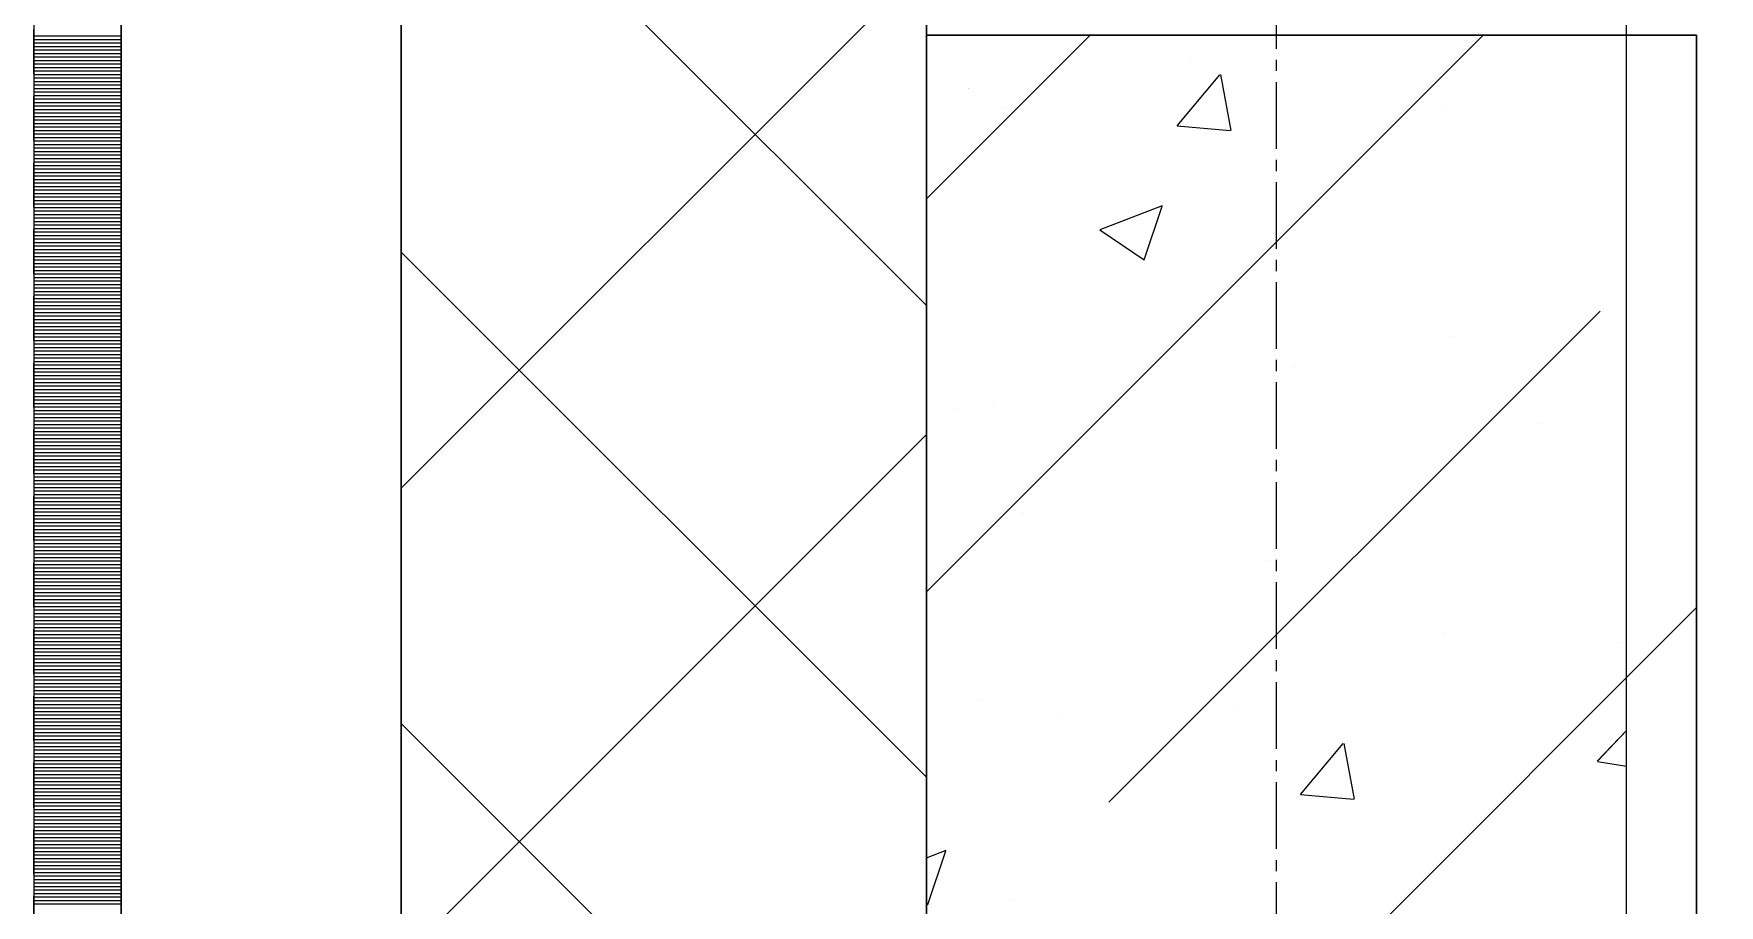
# Model space of a CAD drawing. Header units: millimetres. Extents: x 470010 to 1231400, y -134005 to 421770.
# Drawn here: x 672518.6 to 673000, y -34259.9 to -34010.9 of the extents above; entities that cross this region are included whole.
import ezdxf
from ezdxf.enums import TextEntityAlignment as Align

# ---------------------------------------------------------------- set-up
doc = ezdxf.new("R2010")
doc.units = ezdxf.units.MM
for name, pattern in [('CENTER2', [28.575, 19.05, -3.175, 3.175, -3.175]), ('DASHED', [19.05, 12.7, -6.35]), ('HIDDEN2', [4.7625, 3.175, -1.5875])]:
    doc.linetypes.add(name, pattern=pattern)
doc.layers.get('Defpoints').update_dxf_attribs({"color": 140})
doc.layers.add('АР_Делит', color=120, linetype='Continuous', lineweight=0, plot=False)
for name, color, linetype, lineweight in [('АР_Колонны', 70, 'Continuous', 30), ('АР_Стены ЖБ', 7, 'Continuous', 35), ('АР_Стены ПЕНОблок', 52, 'Continuous', 20), ('АР_Тонкая', 254, 'Continuous', 5), ('АР_Утеплитель', 31, 'Continuous', 0), ('АР_Штриховка', 8, 'Continuous', 0)]:
    doc.layers.add(name, color=color, linetype=linetype, lineweight=lineweight)
doc.layers.add('РД_Оси_100', color=7, linetype='Continuous', lineweight=0, true_color=0x525252)
doc.styles.add('style1', font='ARIALN.TTF')

# ---------------------------------------------------------------- blocks, each defined once
blk = doc.blocks.new('СОШ_2200_АР_ОСИ_М100_28.05.24')
at = {"layer": 'АР_Делит', "color": 251, "linetype": 'DASHED', "true_color": 0x636466}
blk.add_lwpolyline([(114955, 135155), (114955, -355), (93595.036, -355), (93595.036, 13855), (94145, 13855), (94145, 68320), (66055, 68320), (66055, 13857.73), (83455, 13857.73), (83455, -355), (45245, -355), (45245, 13145), (44695, 13145), (44695, 26755), (45245, 26755), (45245, 68320), (20455, 68320), (20455, 26755), (27955, 26755), (27955, 13145), (-355, 13145), (-355, 100855)], dxfattribs=at)
at = {"layer": 'РД_Оси_100', "color": 251, "linetype": 'CENTER2', "true_color": 0x636466}
blk.add_line((0, -6155), (0, 139938.679), dxfattribs=at)
blk = doc.blocks.new('A$C9108343f')
at = {"layer": 'АР_Колонны', "color": 18, "linetype": 'HIDDEN2', "lineweight": 25, "true_color": 0x000000}
for p, q in [((7054.96, 66355), (7274.96, 66355)), ((7054.96, 65455), (7054.96, 66355)), ((7274.96, 66355), (7274.96, 65455))]:
    blk.add_line(p, q, dxfattribs=at)
at = {"layer": 'АР_Колонны', "color": 18, "linetype": 'Continuous', "lineweight": 15, "true_color": 0x000000}
for p, q in [((7274.96, 66355), (7054.96, 66355)), ((7054.96, 66355), (7054.96, 65455)), ((7274.96, 66355), (7054.96, 66355)), ((7054.96, 66355), (7054.96, 65455)), ((7274.96, 65455), (7274.96, 66355)), ((7274.96, 65455), (7274.96, 66355))]:
    blk.add_line(p, q, dxfattribs=at)
at = {"layer": 'АР_Стены ЖБ', "color": 18, "linetype": 'Continuous', "lineweight": 30, "true_color": 0x000000}
for p, q in [((7274.96, 66355), (7054.96, 66355)), ((7054.96, 66355), (7054.96, 65455)), ((7274.96, 65455), (7274.96, 66355))]:
    blk.add_line(p, q, dxfattribs=at)
at = {"layer": 'АР_Стены ПЕНОблок', "color": 18, "linetype": 'Continuous', "lineweight": 20, "true_color": 0x000000}
for p, q in [((7054.96, 97555), (7054.96, 21355)), ((7254.96, 21355), (7254.96, 97555))]:
    blk.add_line(p, q, dxfattribs=at)
at = {"layer": 'АР_Тонкая', "color": 18, "linetype": 'Continuous', "lineweight": 5, "true_color": 0x000000}
for p, q in [((6799.96, 97555), (6799.96, 21355)), ((6824.96, 97555), (6824.96, 21355)), ((6824.96, 21355), (6824.96, 97555)), ((6904.96, 21355), (6904.96, 97555))]:
    blk.add_line(p, q, dxfattribs=at)
at = {"layer": 'АР_Утеплитель', "color": 18, "linetype": 'Continuous', "lineweight": 0, "true_color": 0x000000}
for p, q in [((6904.96, 97555), (6904.96, 21355)), ((7054.96, 21355), (7054.96, 97555))]:
    blk.add_line(p, q, dxfattribs=at)
at = {"layer": 'АР_Штриховка', "color": 18, "linetype": 'Continuous', "lineweight": 0, "true_color": 0x000000}
for p, q in [((7054.96, 66277.71), (6904.96, 66427.71)), ((6904.96, 66225.57), (7054.96, 66375.57)), ((6799.96, 66354.75), (6824.96, 66354.75)), ((6799.96, 66353.75), (6824.96, 66353.75)), ((6799.96, 66352.75), (6824.96, 66352.75)), ((7208.7, 66353.32), (7208.7, 66353.32)), ((6799.96, 66351.75), (6824.96, 66351.75)), ((6799.96, 66350.75), (6824.96, 66350.75)), ((6799.96, 66349.75), (6824.96, 66349.75)), ((6799.96, 66348.75), (6824.96, 66348.75)), ((6799.96, 66347.75), (6824.96, 66347.75)), ((7130.62, 66348.09), (7130.62, 66348.09)), ((6799.96, 66346.75), (6824.96, 66346.75)), ((6799.96, 66345.75), (6824.96, 66345.75)), ((6799.96, 66344.75), (6824.96, 66344.75)), ((6799.96, 66343.75), (6824.96, 66343.75)), ((7126.54, 66329.04), (7138.79, 66343.64)), ((7141.96, 66327.75), (7139.02, 66343.68)), ((6799.96, 66342.75), (6824.96, 66342.75)), ((6799.96, 66341.75), (6824.96, 66341.75)), ((6799.96, 66340.75), (6824.96, 66340.75)), ((6799.96, 66339.75), (6824.96, 66339.75)), ((6799.96, 66338.75), (6824.96, 66338.75)), ((7067.03, 66339.83), (7067.03, 66339.83)), ((7067.04, 66339.72), (7067.04, 66339.72)), ((6799.96, 66337.75), (6824.96, 66337.75)), ((6799.96, 66336.75), (6824.96, 66336.75)), ((6799.96, 66335.75), (6824.96, 66335.75)), ((6799.96, 66334.75), (6824.96, 66334.75)), ((6799.96, 66333.75), (6824.96, 66333.75)), ((7076.78, 66334.28), (7076.78, 66334.28)), ((7202.63, 66334.11), (7202.63, 66334.11)), ((6799.96, 66332.75), (6824.96, 66332.75)), ((6799.96, 66331.75), (6824.96, 66331.75)), ((6799.96, 66330.75), (6824.96, 66330.75)), ((6799.96, 66329.75), (6824.96, 66329.75)), ((6799.96, 66328.75), (6824.96, 66328.75)), ((7126.54, 66329.04), (7141.73, 66327.71)), ((6799.96, 66327.75), (6824.96, 66327.75)), ((6799.96, 66326.75), (6824.96, 66326.75)), ((6799.96, 66325.75), (6824.96, 66325.75)), ((6799.96, 66324.75), (6824.96, 66324.75)), ((6799.96, 66323.75), (6824.96, 66323.75)), ((6799.96, 66322.75), (6824.96, 66322.75)), ((6799.96, 66321.75), (6824.96, 66321.75)), ((6799.96, 66320.75), (6824.96, 66320.75)), ((6799.96, 66319.75), (6824.96, 66319.75)), ((6799.96, 66318.75), (6824.96, 66318.75)), ((6799.96, 66317.75), (6824.96, 66317.75)), ((6799.96, 66316.75), (6824.96, 66316.75)), ((6799.96, 66315.75), (6824.96, 66315.75)), ((6799.96, 66314.75), (6824.96, 66314.75)), ((6799.96, 66313.75), (6824.96, 66313.75)), ((6799.96, 66312.75), (6824.96, 66312.75)), ((6799.96, 66311.75), (6824.96, 66311.75)), ((6799.96, 66310.75), (6824.96, 66310.75)), ((6799.96, 66309.75), (6824.96, 66309.75)), ((6799.96, 66308.75), (6824.96, 66308.75)), ((6799.96, 66307.75), (6824.96, 66307.75)), ((6799.96, 66306.75), (6824.96, 66306.75)), ((6799.96, 66305.75), (6824.96, 66305.75)), ((6799.96, 66304.75), (6824.96, 66304.75)), ((7104.58, 66299.45), (7122.36, 66306.27)), ((7117.16, 66290.77), (7122.31, 66306.12)), ((7120.59, 66305.72), (7120.59, 66305.72)), ((6799.96, 66303.75), (6824.96, 66303.75)), ((6799.96, 66302.75), (6824.96, 66302.75)), ((6799.96, 66301.75), (6824.96, 66301.75)), ((6799.96, 66300.75), (6824.96, 66300.75)), ((6799.96, 66299.75), (6824.96, 66299.75)), ((6799.96, 66298.75), (6824.96, 66298.75)), ((6799.96, 66297.75), (6824.96, 66297.75)), ((6799.96, 66296.75), (6824.96, 66296.75)), ((6799.96, 66295.75), (6824.96, 66295.75)), ((6799.96, 66294.75), (6824.96, 66294.75)), ((7104.51, 66299.3), (7117.15, 66290.78)), ((6799.96, 66293.75), (6824.96, 66293.75)), ((6799.96, 66292.75), (6824.96, 66292.75)), ((6799.96, 66291.75), (6824.96, 66291.75)), ((6799.96, 66290.75), (6824.96, 66290.75)), ((7054.96, 66143.01), (6904.96, 66293.01)), ((6799.96, 66289.75), (6824.96, 66289.75)), ((6799.96, 66288.75), (6824.96, 66288.75)), ((6799.96, 66287.75), (6824.96, 66287.75)), ((6799.96, 66286.75), (6824.96, 66286.75)), ((6799.96, 66285.75), (6824.96, 66285.75)), ((6799.96, 66284.75), (6824.96, 66284.75)), ((6799.96, 66283.75), (6824.96, 66283.75)), ((6799.96, 66282.75), (6824.96, 66282.75)), ((6799.96, 66281.75), (6824.96, 66281.75)), ((6799.96, 66280.75), (6824.96, 66280.75)), ((6799.96, 66279.75), (6824.96, 66279.75)), ((6799.96, 66278.75), (6824.96, 66278.75)), ((6799.96, 66277.75), (6824.96, 66277.75)), ((6799.96, 66276.75), (6824.96, 66276.75)), ((6799.96, 66275.75), (6824.96, 66275.75)), ((6799.96, 66274.75), (6824.96, 66274.75)), ((6799.96, 66273.75), (6824.96, 66273.75)), ((6799.96, 66272.75), (6824.96, 66272.75)), ((6799.96, 66271.75), (6824.96, 66271.75)), ((6799.96, 66270.75), (6824.96, 66270.75)), ((6799.96, 66269.75), (6824.96, 66269.75)), ((6799.96, 66268.75), (6824.96, 66268.75)), ((6799.96, 66267.75), (6824.96, 66267.75)), ((6799.96, 66266.75), (6824.96, 66266.75)), ((7205.62, 66268.77), (7205.62, 66268.77)), ((6799.96, 66265.75), (6824.96, 66265.75)), ((6799.96, 66264.75), (6824.96, 66264.75)), ((6799.96, 66263.75), (6824.96, 66263.75)), ((6799.96, 66262.75), (6824.96, 66262.75)), ((6799.96, 66261.75), (6824.96, 66261.75)), ((6799.96, 66260.75), (6824.96, 66260.75)), ((6799.96, 66259.75), (6824.96, 66259.75)), ((6799.96, 66258.75), (6824.96, 66258.75)), ((6799.96, 66257.75), (6824.96, 66257.75)), ((6799.96, 66256.75), (6824.96, 66256.75)), ((7160, 66260.57), (7160, 66260.57)), ((6799.96, 66255.75), (6824.96, 66255.75)), ((6799.96, 66254.75), (6824.96, 66254.75)), ((6799.96, 66253.75), (6824.96, 66253.75)), ((6799.96, 66252.75), (6824.96, 66252.75)), ((6799.96, 66251.75), (6824.96, 66251.75)), ((6799.96, 66250.75), (6824.96, 66250.75)), ((6799.96, 66249.75), (6824.96, 66249.75)), ((6799.96, 66248.75), (6824.96, 66248.75)), ((6799.96, 66247.75), (6824.96, 66247.75)), ((6799.96, 66246.75), (6824.96, 66246.75)), ((7063.8, 66247.91), (7063.8, 66247.91)), ((7073.69, 66249.73), (7073.69, 66249.73)), ((6799.96, 66245.75), (6824.96, 66245.75)), ((6799.96, 66244.75), (6824.96, 66244.75)), ((6799.96, 66243.75), (6824.96, 66243.75)), ((6799.96, 66242.75), (6824.96, 66242.75)), ((6799.96, 66241.75), (6824.96, 66241.75)), ((7230.58, 66244.01), (7230.58, 66244.01)), ((6799.96, 66240.75), (6824.96, 66240.75)), ((6799.96, 66239.75), (6824.96, 66239.75)), ((6799.96, 66238.75), (6824.96, 66238.75)), ((6799.96, 66237.75), (6824.96, 66237.75)), ((6904.96, 66090.87), (7054.96, 66240.87)), ((6799.96, 66236.75), (6824.96, 66236.75)), ((6799.96, 66235.75), (6824.96, 66235.75)), ((6799.96, 66234.75), (6824.96, 66234.75)), ((6799.96, 66233.75), (6824.96, 66233.75)), ((6799.96, 66232.75), (6824.96, 66232.75)), ((6799.96, 66231.75), (6824.96, 66231.75)), ((6799.96, 66230.75), (6824.96, 66230.75)), ((6799.96, 66229.75), (6824.96, 66229.75)), ((6799.96, 66228.75), (6824.96, 66228.75)), ((6799.96, 66227.75), (6824.96, 66227.75)), ((6799.96, 66226.75), (6824.96, 66226.75)), ((6799.96, 66225.75), (6824.96, 66225.75)), ((6799.96, 66224.75), (6824.96, 66224.75)), ((6799.96, 66223.75), (6824.96, 66223.75)), ((6799.96, 66222.75), (6824.96, 66222.75)), ((6799.96, 66221.75), (6824.96, 66221.75)), ((6799.96, 66220.75), (6824.96, 66220.75)), ((6799.96, 66219.75), (6824.96, 66219.75)), ((6799.96, 66218.75), (6824.96, 66218.75)), ((6799.96, 66217.75), (6824.96, 66217.75)), ((7082.45, 66218.58), (7082.45, 66218.58)), ((6799.96, 66216.75), (6824.96, 66216.75)), ((6799.96, 66215.75), (6824.96, 66215.75)), ((6799.96, 66214.75), (6824.96, 66214.75)), ((6799.96, 66213.75), (6824.96, 66213.75)), ((6799.96, 66212.75), (6824.96, 66212.75)), ((6799.96, 66211.75), (6824.96, 66211.75)), ((6799.96, 66210.75), (6824.96, 66210.75)), ((6799.96, 66209.75), (6824.96, 66209.75)), ((6799.96, 66208.75), (6824.96, 66208.75)), ((6799.96, 66207.75), (6824.96, 66207.75)), ((6799.96, 66206.75), (6824.96, 66206.75)), ((6799.96, 66205.75), (6824.96, 66205.75)), ((6799.96, 66204.75), (6824.96, 66204.75)), ((6799.96, 66203.75), (6824.96, 66203.75)), ((7152.09, 66204.99), (7152.09, 66204.99)), ((6799.96, 66202.75), (6824.96, 66202.75)), ((6799.96, 66201.75), (6824.96, 66201.75)), ((6799.96, 66200.75), (6824.96, 66200.75)), ((6799.96, 66199.75), (6824.96, 66199.75)), ((6799.96, 66198.75), (6824.96, 66198.75)), ((6799.96, 66197.75), (6824.96, 66197.75)), ((6799.96, 66196.75), (6824.96, 66196.75)), ((6799.96, 66195.75), (6824.96, 66195.75)), ((6799.96, 66194.75), (6824.96, 66194.75)), ((6799.96, 66193.75), (6824.96, 66193.75)), ((6799.96, 66192.75), (6824.96, 66192.75)), ((6799.96, 66191.75), (6824.96, 66191.75)), ((6799.96, 66190.75), (6824.96, 66190.75)), ((6799.96, 66189.75), (6824.96, 66189.75)), ((6799.96, 66188.75), (6824.96, 66188.75)), ((6799.96, 66187.75), (6824.96, 66187.75)), ((6799.96, 66186.75), (6824.96, 66186.75)), ((6799.96, 66185.75), (6824.96, 66185.75)), ((6799.96, 66184.75), (6824.96, 66184.75)), ((7202.53, 66184.21), (7202.53, 66184.21)), ((6799.96, 66183.75), (6824.96, 66183.75)), ((6799.96, 66182.75), (6824.96, 66182.75)), ((6799.96, 66181.75), (6824.96, 66181.75)), ((6799.96, 66180.75), (6824.96, 66180.75)), ((6799.96, 66179.75), (6824.96, 66179.75)), ((7253.6, 66181.51), (7253.6, 66181.51)), ((6799.96, 66178.75), (6824.96, 66178.75)), ((6799.96, 66177.75), (6824.96, 66177.75)), ((6799.96, 66176.75), (6824.96, 66176.75)), ((6799.96, 66175.75), (6824.96, 66175.75)), ((6799.96, 66174.75), (6824.96, 66174.75)), ((6799.96, 66173.75), (6824.96, 66173.75)), ((6799.96, 66172.75), (6824.96, 66172.75)), ((6799.96, 66171.75), (6824.96, 66171.75)), ((6799.96, 66170.75), (6824.96, 66170.75)), ((6799.96, 66169.75), (6824.96, 66169.75)), ((6799.96, 66168.75), (6824.96, 66168.75)), ((6799.96, 66167.75), (6824.96, 66167.75)), ((6799.96, 66166.75), (6824.96, 66166.75)), ((6799.96, 66165.75), (6824.96, 66165.75)), ((6799.96, 66164.75), (6824.96, 66164.75)), ((7070.6, 66165.17), (7070.6, 66165.17)), ((6799.96, 66163.75), (6824.96, 66163.75)), ((6799.96, 66162.75), (6824.96, 66162.75)), ((6799.96, 66161.75), (6824.96, 66161.75)), ((6799.96, 66160.75), (6824.96, 66160.75)), ((7093.18, 66160.39), (7093.18, 66160.39)), ((7143.31, 66162.81), (7143.31, 66162.81)), ((6799.96, 66159.75), (6824.96, 66159.75)), ((6799.96, 66158.75), (6824.96, 66158.75)), ((6799.96, 66157.75), (6824.96, 66157.75)), ((6799.96, 66156.75), (6824.96, 66156.75)), ((6799.96, 66155.75), (6824.96, 66155.75)), ((7054.96, 66008.3), (6904.96, 66158.3)), ((7246.6, 66147.56), (7254.96, 66156.27)), ((6799.96, 66154.75), (6824.96, 66154.75)), ((6799.96, 66153.75), (6824.96, 66153.75)), ((6799.96, 66152.75), (6824.96, 66152.75)), ((6799.96, 66151.75), (6824.96, 66151.75)), ((6799.96, 66150.75), (6824.96, 66150.75)), ((7161.79, 66137.99), (7174.03, 66152.58)), ((7177.2, 66136.7), (7174.27, 66152.62)), ((6799.96, 66149.75), (6824.96, 66149.75)), ((6799.96, 66148.75), (6824.96, 66148.75)), ((6799.96, 66147.75), (6824.96, 66147.75)), ((6799.96, 66146.75), (6824.96, 66146.75)), ((6799.96, 66145.75), (6824.96, 66145.75)), ((7246.65, 66147.45), (7254.96, 66146.16)), ((6799.96, 66144.75), (6824.96, 66144.75)), ((6799.96, 66143.75), (6824.96, 66143.75)), ((6799.96, 66142.75), (6824.96, 66142.75)), ((6799.96, 66141.75), (6824.96, 66141.75)), ((6799.96, 66140.75), (6824.96, 66140.75)), ((6799.96, 66139.75), (6824.96, 66139.75)), ((6799.96, 66138.75), (6824.96, 66138.75)), ((6799.96, 66137.75), (6824.96, 66137.75)), ((6799.96, 66136.75), (6824.96, 66136.75)), ((7161.79, 66137.98), (7176.97, 66136.65)), ((6799.96, 66135.75), (6824.96, 66135.75)), ((6799.96, 66134.75), (6824.96, 66134.75)), ((6799.96, 66133.75), (6824.96, 66133.75)), ((6799.96, 66132.75), (6824.96, 66132.75)), ((6799.96, 66131.75), (6824.96, 66131.75)), ((6799.96, 66130.75), (6824.96, 66130.75)), ((6799.96, 66129.75), (6824.96, 66129.75)), ((6799.96, 66128.75), (6824.96, 66128.75)), ((6799.96, 66127.75), (6824.96, 66127.75)), ((6799.96, 66126.75), (6824.96, 66126.75)), ((6799.96, 66125.75), (6824.96, 66125.75)), ((6799.96, 66124.75), (6824.96, 66124.75)), ((6799.96, 66123.75), (6824.96, 66123.75)), ((6799.96, 66122.75), (6824.96, 66122.75)), ((6799.96, 66121.75), (6824.96, 66121.75)), ((7054.96, 66119.93), (7060.56, 66122.09)), ((7055.36, 66106.58), (7060.51, 66121.93)), ((6799.96, 66120.75), (6824.96, 66120.75)), ((6799.96, 66119.75), (6824.96, 66119.75)), ((6799.96, 66118.75), (6824.96, 66118.75)), ((6799.96, 66117.75), (6824.96, 66117.75)), ((6799.96, 66116.75), (6824.96, 66116.75)), ((6799.96, 66115.75), (6824.96, 66115.75)), ((6799.96, 66114.75), (6824.96, 66114.75)), ((6799.96, 66113.75), (6824.96, 66113.75)), ((6799.96, 66112.75), (6824.96, 66112.75)), ((6799.96, 66111.75), (6824.96, 66111.75)), ((6799.96, 66110.75), (6824.96, 66110.75)), ((6799.96, 66109.75), (6824.96, 66109.75)), ((6799.96, 66108.75), (6824.96, 66108.75)), ((6799.96, 66107.75), (6824.96, 66107.75)), ((6799.96, 66106.75), (6824.96, 66106.75)), ((7054.96, 66106.85), (7055.34, 66106.59))]:
    blk.add_line(p, q, dxfattribs=at)
at = {"layer": 'АР_Штриховка', "color": 18, "linetype": 'Continuous', "lineweight": 5, "true_color": 0x000000}
for p, q in [((7054.96, 66195.97), (7213.99, 66355)), ((7054.96, 66308.22), (7101.74, 66355)), ((7107.05, 66135.81), (7247.37, 66276.13)), ((7054.96, 65971.46), (7274.96, 66191.46)), ((7078.99, 66107.75), (7078.99, 66107.75))]:
    blk.add_line(p, q, dxfattribs=at)
at = {"layer": 'РД_Оси_100'}
blk.add_blockref('СОШ_2200_АР_ОСИ_М100_28.05.24', (7154.96, 6755), dxfattribs=at)
at = {"layer": 'Defpoints', "color": 18, "true_color": 0x000000, "style": 'style1'}
for p in [(143949.34, 316089.12), (143974.98, 281639.5), (143890.4, 273244.71), (143839.99, 264276.81), (143967.75, 254892.38), (12251.96, 104178.14), (12382.58, 96023.14)]:
    blk.add_attdef('АР-ПОМЕЩЕНИЕ:НАИМЕНОВАНИЕ', text='', height=100, dxfattribs=at).set_placement(p, align=Align.MIDDLE)
at = {"layer": 'Defpoints', "color": 18, "true_color": 0x000000, "style": 'style1', "flags": 8}
for p in [(143951.3, 279099.09), (143848.34, 269251.11), (143875.33, 260094.25), (144049.74, 250824.7), (163419.28, 238153.36), (155897.46, 237965.97), (183037.2, 237965.97), (143342.94, 237876.19)]:
    blk.add_attdef('АР-ПОМЕЩЕНИЕ:НАИМЕНОВАНИЕ', text='', height=100, dxfattribs=at).set_placement(p, align=Align.MIDDLE)

msp = doc.modelspace()

# ---------------------------------------------------------------- linework, layer by layer
at = {"layer": 'АР_Колонны', "color": 18, "linetype": 'HIDDEN2', "lineweight": 25, "true_color": 0x000000}
for p, q in [((672773.57, -34011.242), (672993.57, -34011.242)), ((672773.57, -34911.242), (672773.57, -34011.242)), ((672993.57, -34011.242), (672993.57, -34911.242))]:
    msp.add_line(p, q, dxfattribs=at)
at = {"layer": 'АР_Колонны', "color": 18, "linetype": 'Continuous', "lineweight": 15, "true_color": 0x000000}
for p, q in [((672993.57, -34011.242), (672773.57, -34011.242)), ((672773.57, -34011.242), (672773.57, -34911.242)), ((672993.57, -34011.242), (672773.57, -34011.242)), ((672773.57, -34011.242), (672773.57, -34911.242)), ((672993.57, -34911.242), (672993.57, -34011.242)), ((672993.57, -34911.242), (672993.57, -34011.242))]:
    msp.add_line(p, q, dxfattribs=at)
at = {"layer": 'АР_Стены ЖБ', "color": 18, "linetype": 'Continuous', "lineweight": 30, "true_color": 0x000000}
for p, q in [((672993.57, -34011.242), (672773.57, -34011.242)), ((672773.57, -34011.242), (672773.57, -34911.242)), ((672993.57, -34911.242), (672993.57, -34011.242))]:
    msp.add_line(p, q, dxfattribs=at)
at = {"layer": 'АР_Стены ПЕНОблок', "color": 18, "linetype": 'Continuous', "lineweight": 20, "true_color": 0x000000}
for p, q in [((672773.57, -2811.242), (672773.57, -79011.242)), ((672973.57, -79011.242), (672973.57, -2811.242))]:
    msp.add_line(p, q, dxfattribs=at)
at = {"layer": 'АР_Тонкая', "color": 18, "linetype": 'Continuous', "lineweight": 5, "true_color": 0x000000}
for p, q in [((672518.57, -2811.242), (672518.57, -79011.242)), ((672543.57, -2811.242), (672543.57, -79011.242)), ((672543.57, -79011.242), (672543.57, -2811.242)), ((672623.57, -79011.242), (672623.57, -2811.242))]:
    msp.add_line(p, q, dxfattribs=at)
at = {"layer": 'АР_Утеплитель', "color": 18, "linetype": 'Continuous', "lineweight": 0, "true_color": 0x000000}
for p, q in [((672623.57, -2811.242), (672623.57, -79011.242)), ((672773.57, -79011.242), (672773.57, -2811.242))]:
    msp.add_line(p, q, dxfattribs=at)
at = {"layer": 'АР_Штриховка', "color": 18, "linetype": 'Continuous', "lineweight": 0, "true_color": 0x000000}
for p, q in [((672773.57, -34088.533), (672623.57, -33938.533)), ((672623.57, -34140.67), (672773.57, -33990.67)), ((672518.57, -34011.492), (672543.57, -34011.492)), ((672518.57, -34012.492), (672543.57, -34012.492)), ((672518.57, -34013.492), (672543.57, -34013.492)), ((672518.57, -34014.492), (672543.57, -34014.492)), ((672518.57, -34015.492), (672543.57, -34015.492)), ((672518.57, -34016.492), (672543.57, -34016.492)), ((672518.57, -34017.492), (672543.57, -34017.492)), ((672518.57, -34018.492), (672543.57, -34018.492)), ((672518.57, -34019.492), (672543.57, -34019.492)), ((672518.57, -34020.492), (672543.57, -34020.492)), ((672518.57, -34021.492), (672543.57, -34021.492)), ((672518.57, -34022.492), (672543.57, -34022.492)), ((672518.57, -34023.492), (672543.57, -34023.492)), ((672518.57, -34024.492), (672543.57, -34024.492)), ((672518.57, -34025.492), (672543.57, -34025.492)), ((672845.157, -34037.198), (672857.402, -34022.605)), ((672860.572, -34038.488), (672857.635, -34022.567)), ((672518.57, -34026.492), (672543.57, -34026.492)), ((672518.57, -34027.492), (672543.57, -34027.492)), ((672518.57, -34028.492), (672543.57, -34028.492)), ((672518.57, -34029.492), (672543.57, -34029.492)), ((672518.57, -34030.492), (672543.57, -34030.492)), ((672518.57, -34031.492), (672543.57, -34031.492)), ((672518.57, -34032.492), (672543.57, -34032.492)), ((672518.57, -34033.492), (672543.57, -34033.492)), ((672518.57, -34034.492), (672543.57, -34034.492)), ((672518.57, -34035.492), (672543.57, -34035.492)), ((672518.57, -34036.492), (672543.57, -34036.492)), ((672518.57, -34037.492), (672543.57, -34037.492)), ((672518.57, -34038.492), (672543.57, -34038.492)), ((672518.57, -34039.492), (672543.57, -34039.492)), ((672845.157, -34037.203), (672860.339, -34038.531)), ((672518.57, -34040.492), (672543.57, -34040.492)), ((672518.57, -34041.492), (672543.57, -34041.492)), ((672518.57, -34042.492), (672543.57, -34042.492)), ((672518.57, -34043.492), (672543.57, -34043.492)), ((672518.57, -34044.492), (672543.57, -34044.492)), ((672518.57, -34045.492), (672543.57, -34045.492)), ((672518.57, -34046.492), (672543.57, -34046.492)), ((672518.57, -34047.492), (672543.57, -34047.492)), ((672518.57, -34048.492), (672543.57, -34048.492)), ((672518.57, -34049.492), (672543.57, -34049.492)), ((672518.57, -34050.492), (672543.57, -34050.492)), ((672518.57, -34051.492), (672543.57, -34051.492)), ((672518.57, -34052.492), (672543.57, -34052.492)), ((672518.57, -34053.492), (672543.57, -34053.492)), ((672518.57, -34054.492), (672543.57, -34054.492)), ((672518.57, -34055.492), (672543.57, -34055.492)), ((672518.57, -34056.492), (672543.57, -34056.492)), ((672518.57, -34057.492), (672543.57, -34057.492)), ((672518.57, -34058.492), (672543.57, -34058.492)), ((672518.57, -34059.492), (672543.57, -34059.492)), ((672518.57, -34060.492), (672543.57, -34060.492)), ((672518.57, -34061.492), (672543.57, -34061.492)), ((672518.57, -34062.492), (672543.57, -34062.492)), ((672518.57, -34063.492), (672543.57, -34063.492)), ((672518.57, -34064.492), (672543.57, -34064.492)), ((672823.191, -34066.796), (672840.976, -34059.969)), ((672835.772, -34075.47), (672840.923, -34060.121)), ((672518.57, -34065.492), (672543.57, -34065.492)), ((672518.57, -34066.492), (672543.57, -34066.492)), ((672518.57, -34067.492), (672543.57, -34067.492)), ((672518.57, -34068.492), (672543.57, -34068.492)), ((672823.124, -34066.943), (672835.758, -34075.465)), ((672518.57, -34069.492), (672543.57, -34069.492)), ((672518.57, -34070.492), (672543.57, -34070.492)), ((672518.57, -34071.492), (672543.57, -34071.492)), ((672518.57, -34072.492), (672543.57, -34072.492)), ((672518.57, -34073.492), (672543.57, -34073.492)), ((672773.57, -34223.237), (672623.57, -34073.237)), ((672518.57, -34074.492), (672543.57, -34074.492)), ((672518.57, -34075.492), (672543.57, -34075.492)), ((672518.57, -34076.492), (672543.57, -34076.492)), ((672518.57, -34077.492), (672543.57, -34077.492)), ((672518.57, -34078.492), (672543.57, -34078.492)), ((672518.57, -34079.492), (672543.57, -34079.492)), ((672518.57, -34080.492), (672543.57, -34080.492)), ((672518.57, -34081.492), (672543.57, -34081.492)), ((672518.57, -34082.492), (672543.57, -34082.492)), ((672518.57, -34083.492), (672543.57, -34083.492)), ((672518.57, -34084.492), (672543.57, -34084.492)), ((672518.57, -34085.492), (672543.57, -34085.492)), ((672518.57, -34086.492), (672543.57, -34086.492)), ((672518.57, -34087.492), (672543.57, -34087.492)), ((672518.57, -34088.492), (672543.57, -34088.492)), ((672518.57, -34089.492), (672543.57, -34089.492)), ((672518.57, -34090.492), (672543.57, -34090.492)), ((672518.57, -34091.492), (672543.57, -34091.492)), ((672518.57, -34092.492), (672543.57, -34092.492)), ((672518.57, -34093.492), (672543.57, -34093.492)), ((672518.57, -34094.492), (672543.57, -34094.492)), ((672518.57, -34095.492), (672543.57, -34095.492)), ((672518.57, -34096.492), (672543.57, -34096.492)), ((672518.57, -34097.492), (672543.57, -34097.492)), ((672518.57, -34098.492), (672543.57, -34098.492)), ((672518.57, -34099.492), (672543.57, -34099.492)), ((672518.57, -34100.492), (672543.57, -34100.492)), ((672518.57, -34101.492), (672543.57, -34101.492)), ((672518.57, -34102.492), (672543.57, -34102.492)), ((672518.57, -34103.492), (672543.57, -34103.492)), ((672518.57, -34104.492), (672543.57, -34104.492)), ((672518.57, -34105.492), (672543.57, -34105.492)), ((672518.57, -34106.492), (672543.57, -34106.492)), ((672518.57, -34107.492), (672543.57, -34107.492)), ((672518.57, -34108.492), (672543.57, -34108.492)), ((672518.57, -34109.492), (672543.57, -34109.492)), ((672518.57, -34110.492), (672543.57, -34110.492)), ((672518.57, -34111.492), (672543.57, -34111.492)), ((672518.57, -34112.492), (672543.57, -34112.492)), ((672518.57, -34113.492), (672543.57, -34113.492)), ((672518.57, -34114.492), (672543.57, -34114.492)), ((672518.57, -34115.492), (672543.57, -34115.492)), ((672518.57, -34116.492), (672543.57, -34116.492)), ((672518.57, -34117.492), (672543.57, -34117.492)), ((672518.57, -34118.492), (672543.57, -34118.492)), ((672518.57, -34119.492), (672543.57, -34119.492)), ((672518.57, -34120.492), (672543.57, -34120.492)), ((672518.57, -34121.492), (672543.57, -34121.492)), ((672518.57, -34122.492), (672543.57, -34122.492)), ((672518.57, -34123.492), (672543.57, -34123.492)), ((672518.57, -34124.492), (672543.57, -34124.492)), ((672518.57, -34125.492), (672543.57, -34125.492)), ((672518.57, -34126.492), (672543.57, -34126.492)), ((672623.57, -34275.374), (672773.57, -34125.374)), ((672518.57, -34127.492), (672543.57, -34127.492)), ((672518.57, -34128.492), (672543.57, -34128.492)), ((672518.57, -34129.492), (672543.57, -34129.492)), ((672518.57, -34130.492), (672543.57, -34130.492)), ((672518.57, -34131.492), (672543.57, -34131.492)), ((672518.57, -34132.492), (672543.57, -34132.492)), ((672518.57, -34133.492), (672543.57, -34133.492)), ((672518.57, -34134.492), (672543.57, -34134.492)), ((672518.57, -34135.492), (672543.57, -34135.492)), ((672518.57, -34136.492), (672543.57, -34136.492)), ((672518.57, -34137.492), (672543.57, -34137.492)), ((672518.57, -34138.492), (672543.57, -34138.492)), ((672518.57, -34139.492), (672543.57, -34139.492)), ((672518.57, -34140.492), (672543.57, -34140.492)), ((672518.57, -34141.492), (672543.57, -34141.492)), ((672518.57, -34142.492), (672543.57, -34142.492)), ((672518.57, -34143.492), (672543.57, -34143.492)), ((672518.57, -34144.492), (672543.57, -34144.492)), ((672518.57, -34145.492), (672543.57, -34145.492)), ((672518.57, -34146.492), (672543.57, -34146.492)), ((672518.57, -34147.492), (672543.57, -34147.492)), ((672518.57, -34148.492), (672543.57, -34148.492)), ((672518.57, -34149.492), (672543.57, -34149.492)), ((672518.57, -34150.492), (672543.57, -34150.492)), ((672518.57, -34151.492), (672543.57, -34151.492)), ((672518.57, -34152.492), (672543.57, -34152.492)), ((672518.57, -34153.492), (672543.57, -34153.492)), ((672518.57, -34154.492), (672543.57, -34154.492)), ((672518.57, -34155.492), (672543.57, -34155.492)), ((672518.57, -34156.492), (672543.57, -34156.492)), ((672518.57, -34157.492), (672543.57, -34157.492)), ((672518.57, -34158.492), (672543.57, -34158.492)), ((672518.57, -34159.492), (672543.57, -34159.492)), ((672518.57, -34160.492), (672543.57, -34160.492)), ((672518.57, -34161.492), (672543.57, -34161.492)), ((672518.57, -34162.492), (672543.57, -34162.492)), ((672518.57, -34163.492), (672543.57, -34163.492)), ((672518.57, -34164.492), (672543.57, -34164.492)), ((672518.57, -34165.492), (672543.57, -34165.492)), ((672518.57, -34166.492), (672543.57, -34166.492)), ((672518.57, -34167.492), (672543.57, -34167.492)), ((672518.57, -34168.492), (672543.57, -34168.492)), ((672518.57, -34169.492), (672543.57, -34169.492)), ((672518.57, -34170.492), (672543.57, -34170.492)), ((672518.57, -34171.492), (672543.57, -34171.492)), ((672518.57, -34172.492), (672543.57, -34172.492)), ((672518.57, -34173.492), (672543.57, -34173.492)), ((672518.57, -34174.492), (672543.57, -34174.492)), ((672518.57, -34175.492), (672543.57, -34175.492)), ((672518.57, -34176.492), (672543.57, -34176.492)), ((672518.57, -34177.492), (672543.57, -34177.492)), ((672518.57, -34178.492), (672543.57, -34178.492)), ((672518.57, -34179.492), (672543.57, -34179.492)), ((672518.57, -34180.492), (672543.57, -34180.492)), ((672518.57, -34181.492), (672543.57, -34181.492)), ((672518.57, -34182.492), (672543.57, -34182.492)), ((672518.57, -34183.492), (672543.57, -34183.492)), ((672518.57, -34184.492), (672543.57, -34184.492)), ((672518.57, -34185.492), (672543.57, -34185.492)), ((672518.57, -34186.492), (672543.57, -34186.492)), ((672518.57, -34187.492), (672543.57, -34187.492)), ((672518.57, -34188.492), (672543.57, -34188.492)), ((672518.57, -34189.492), (672543.57, -34189.492)), ((672518.57, -34190.492), (672543.57, -34190.492)), ((672518.57, -34191.492), (672543.57, -34191.492)), ((672518.57, -34192.492), (672543.57, -34192.492)), ((672518.57, -34193.492), (672543.57, -34193.492)), ((672518.57, -34194.492), (672543.57, -34194.492)), ((672518.57, -34195.492), (672543.57, -34195.492)), ((672518.57, -34196.492), (672543.57, -34196.492)), ((672518.57, -34197.492), (672543.57, -34197.492)), ((672518.57, -34198.492), (672543.57, -34198.492)), ((672518.57, -34199.492), (672543.57, -34199.492)), ((672518.57, -34200.492), (672543.57, -34200.492)), ((672518.57, -34201.492), (672543.57, -34201.492)), ((672518.57, -34202.492), (672543.57, -34202.492)), ((672518.57, -34203.492), (672543.57, -34203.492)), ((672518.57, -34204.492), (672543.57, -34204.492)), ((672518.57, -34205.492), (672543.57, -34205.492)), ((672518.57, -34206.492), (672543.57, -34206.492)), ((672518.57, -34207.492), (672543.57, -34207.492)), ((672518.57, -34208.492), (672543.57, -34208.492)), ((672773.57, -34357.941), (672623.57, -34207.941)), ((672518.57, -34209.492), (672543.57, -34209.492)), ((672518.57, -34210.492), (672543.57, -34210.492)), ((672518.57, -34211.492), (672543.57, -34211.492)), ((672518.57, -34212.492), (672543.57, -34212.492)), ((672518.57, -34213.492), (672543.57, -34213.492)), ((672880.4, -34228.255), (672892.645, -34213.662)), ((672895.815, -34229.545), (672892.878, -34213.624)), ((672965.211, -34218.684), (672973.57, -34209.973)), ((672518.57, -34214.492), (672543.57, -34214.492)), ((672518.57, -34215.492), (672543.57, -34215.492)), ((672518.57, -34216.492), (672543.57, -34216.492)), ((672518.57, -34217.492), (672543.57, -34217.492)), ((672518.57, -34218.492), (672543.57, -34218.492)), ((672518.57, -34219.492), (672543.57, -34219.492)), ((672518.57, -34220.492), (672543.57, -34220.492)), ((672518.57, -34221.492), (672543.57, -34221.492)), ((672518.57, -34222.492), (672543.57, -34222.492)), ((672965.261, -34218.789), (672973.57, -34220.077)), ((672518.57, -34223.492), (672543.57, -34223.492)), ((672518.57, -34224.492), (672543.57, -34224.492)), ((672518.57, -34225.492), (672543.57, -34225.492)), ((672518.57, -34226.492), (672543.57, -34226.492)), ((672518.57, -34227.492), (672543.57, -34227.492)), ((672518.57, -34228.492), (672543.57, -34228.492)), ((672518.57, -34229.492), (672543.57, -34229.492)), ((672518.57, -34230.492), (672543.57, -34230.492)), ((672518.57, -34231.492), (672543.57, -34231.492)), ((672518.57, -34232.492), (672543.57, -34232.492)), ((672880.4, -34228.26), (672895.582, -34229.588)), ((672518.57, -34233.492), (672543.57, -34233.492)), ((672518.57, -34234.492), (672543.57, -34234.492)), ((672518.57, -34235.492), (672543.57, -34235.492)), ((672518.57, -34236.492), (672543.57, -34236.492)), ((672518.57, -34237.492), (672543.57, -34237.492)), ((672518.57, -34238.492), (672543.57, -34238.492)), ((672518.57, -34239.492), (672543.57, -34239.492)), ((672518.57, -34240.492), (672543.57, -34240.492)), ((672518.57, -34241.492), (672543.57, -34241.492)), ((672518.57, -34242.492), (672543.57, -34242.492)), ((672518.57, -34243.492), (672543.57, -34243.492)), ((672518.57, -34244.492), (672543.57, -34244.492)), ((672518.57, -34245.492), (672543.57, -34245.492)), ((672518.57, -34246.492), (672543.57, -34246.492)), ((672518.57, -34247.492), (672543.57, -34247.492)), ((672773.57, -34246.308), (672779.173, -34244.157)), ((672773.97, -34259.658), (672779.121, -34244.309)), ((672518.57, -34248.492), (672543.57, -34248.492)), ((672518.57, -34249.492), (672543.57, -34249.492)), ((672518.57, -34250.492), (672543.57, -34250.492)), ((672518.57, -34251.492), (672543.57, -34251.492)), ((672518.57, -34252.492), (672543.57, -34252.492)), ((672518.57, -34253.492), (672543.57, -34253.492)), ((672518.57, -34254.492), (672543.57, -34254.492)), ((672518.57, -34255.492), (672543.57, -34255.492)), ((672518.57, -34256.492), (672543.57, -34256.492)), ((672518.57, -34257.492), (672543.57, -34257.492)), ((672518.57, -34258.492), (672543.57, -34258.492)), ((672518.57, -34259.492), (672543.57, -34259.492)), ((672773.57, -34259.393), (672773.956, -34259.653))]:
    msp.add_line(p, q, dxfattribs=at)
at = {"layer": 'АР_Штриховка', "color": 18, "linetype": 'Continuous', "lineweight": 5, "true_color": 0x000000}
for p, q in [((672773.57, -34170.275), (672932.603, -34011.242)), ((672773.57, -34058.022), (672820.35, -34011.242)), ((672825.666, -34230.432), (672965.983, -34090.115)), ((672773.57, -34394.782), (672993.57, -34174.782))]:
    msp.add_line(p, q, dxfattribs=at)

# ---------------------------------------------------------------- block references
msp.add_blockref('A$C9108343f', (665718.612, -100366.242))
at = {"layer": 'РД_Оси_100'}
msp.add_blockref('СОШ_2200_АР_ОСИ_М100_28.05.24', (672873.57, -93611.242), dxfattribs=at)

doc.saveas('drawing.dxf')
